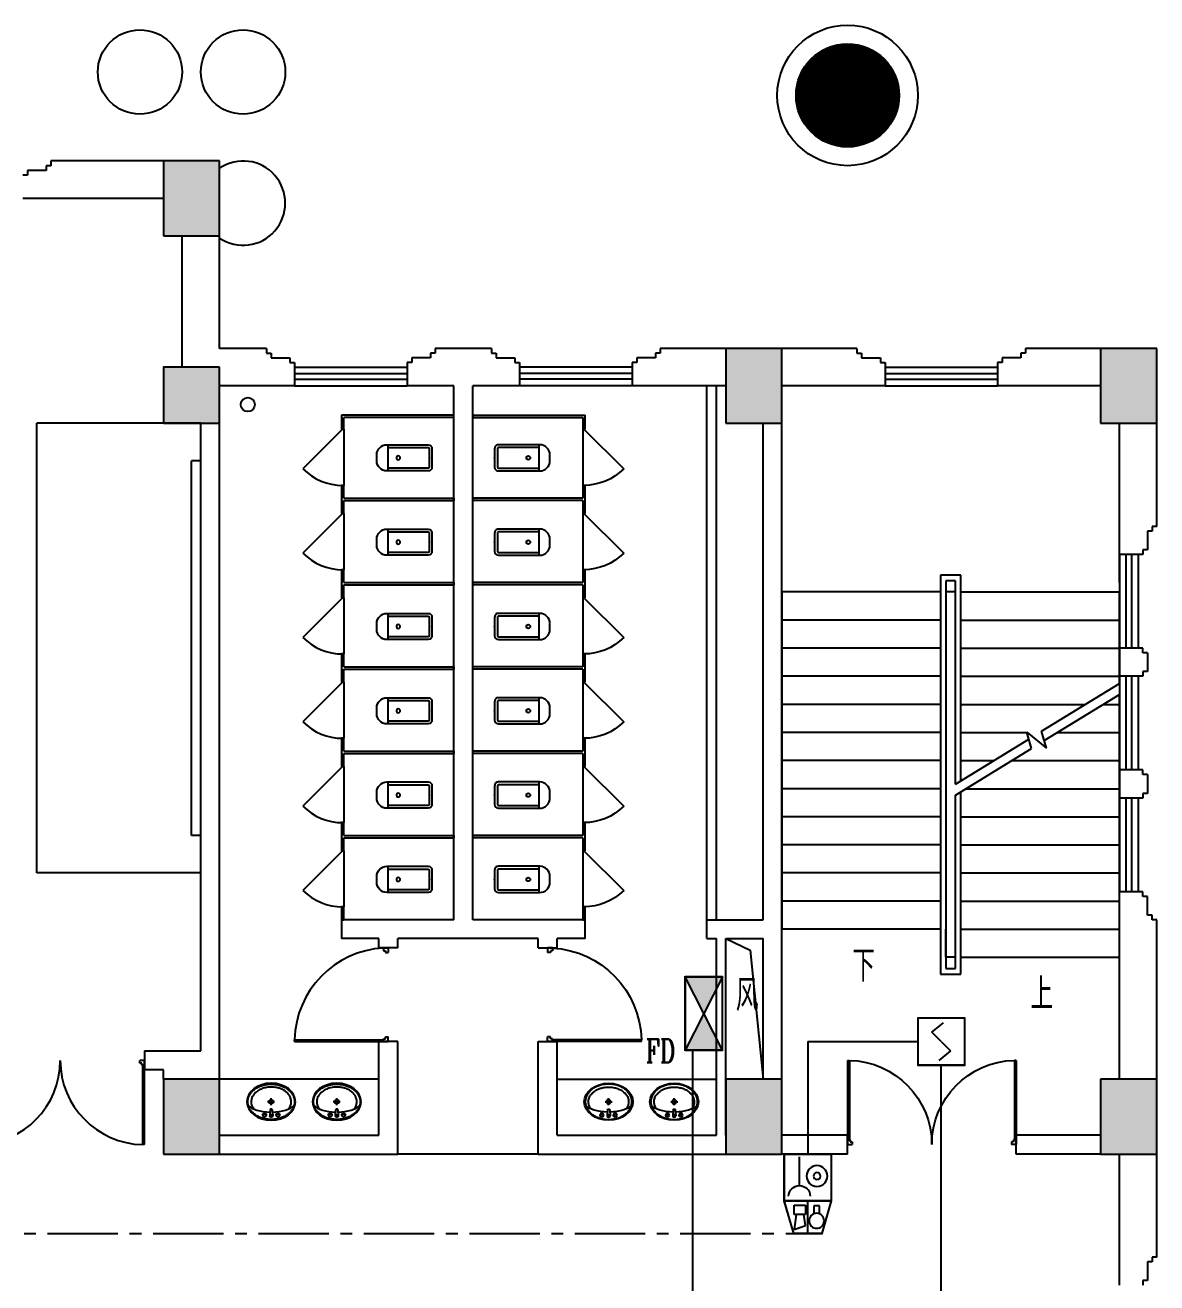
# Model space of a CAD drawing. Extents: x 190999 to 918899, y -200814 to 215286.
# Drawn here: x 507110 to 519185, y 11692 to 25117 of the extents above; entities that cross this region are included whole.
import ezdxf

# ---------------------------------------------------------------- set-up
doc = ezdxf.new("R2010")
doc.units = 0
doc.header["$LTSCALE"] = 1000
doc.header["$MEASUREMENT"] = 0
doc.linetypes.add('CENTER2', pattern=[1.125, 0.75, -0.125, 0.125, -0.125])
for name, color, linetype in [('00-EQUIP', 3, 'Continuous'), ('00-WIRE-4', 6, 'Continuous'), ('A-卫生间', 250, 'Continuous'), ('A-墙线', 2, 'Continuous'), ('A-外包装修', 250, 'Continuous'), ('A-外窗', 145, 'Continuous'), ('A-家具', 250, 'Continuous'), ('A-门', 167, 'Continuous'), ('COLUMN', 2, 'Continuous'), ('DIM_SYMB', 3, 'Continuous'), ('PUB_HATCH', 250, 'Continuous'), ('PUB_TEXT', 7, 'Continuous'), ('STAIR', 5, 'Continuous'), ('房间名称', 7, 'Continuous'), ('暖通-风-说明', 3, 'Continuous'), ('洞口线', 165, 'Continuous'), ('雨水管', 151, 'Continuous')]:
    doc.layers.add(name, color=color, linetype=linetype)
doc.styles.add('_TCH_DIM', font='SIMPLEX', dxfattribs={"bigfont": 'GBCBIG'})
doc.styles.add('HZ-ZGBZ', font='romanc.shx', dxfattribs={"width": 0.65})
doc.styles.get("Standard").update_dxf_attribs({"font": 'simhei.ttf'})

# ---------------------------------------------------------------- blocks, each defined once
blk = doc.blocks.new('m1800')
at = {"layer": 'A-墙线'}
for p, q in [((-900, -100), (-900, 100)), ((900, -100), (900, 100))]:
    blk.add_line(p, q, dxfattribs=at)
at = {"layer": 'A-门'}
for p, q in [((-900, 900), (-900, 0)), ((-900, 900), (-880, 900)), ((-880, 900), (-880, 50)), ((880, 900), (880, 50)), ((900, 900), (880, 900)), ((900, 900), (900, 0)), ((-900, 50), (-870, 50)), ((-900, 0), (-850, 0)), ((-870, 50), (-870, 30)), ((-870, 30), (-850, 30)), ((-850, 30), (-850, 0)), ((850, 30), (850, 0)), ((870, 30), (850, 30)), ((900, 0), (850, 0)), ((870, 50), (870, 30)), ((900, 50), (870, 50))]:
    blk.add_line(p, q, dxfattribs=at)
for centre, start, end in [((-900, 0), 0, 88.7267), ((900, 0), 91.2733, 180)]:
    blk.add_arc(centre, 900, start, end, dxfattribs=at)
blk = doc.blocks.new('手盆')
at = {"layer": 'A-卫生间'}
for p, q in [((113, 12), (46, 16)), ((160, 0), (235, 0)), ((198, -37), (198, 38)), ((113, -11), (46, -16))]:
    blk.add_line(p, q, dxfattribs=at)
for centre, major_axis, ratio, start_param, end_param in [((198, 0), (0, 259), 0.763797, 3.141593, 9.424778), ((194, 0), (0, 259), 0.413212, 0.351725, 1.519021), ((106, 0), (0, 13.9), 0.9, 3.760941, 5.663837), ((194, 0), (0, 259), 0.413212, 1.620217, 2.789865)]:
    blk.add_ellipse(centre, major_axis=major_axis, ratio=ratio, start_param=start_param, end_param=end_param, dxfattribs=at)
for centre, major_axis in [((46, 0), (0, 15.8)), ((56, 71), (0, 20.6)), ((56, 71), (0, 15.6)), ((198, 0), (0, 23.4)), ((56, -71), (0, 20.6)), ((56, -71), (0, 15.6))]:
    blk.add_ellipse(centre, major_axis=major_axis, ratio=0.9, dxfattribs=at)
for points, knots in [([(198, -249), (204, -249), (211, -249), (228, -246), (239, -243), (260, -236), (270, -231), (290, -218), (299, -211), (317, -194), (325, -185), (340, -164), (347, -153), (360, -129), (365, -116), (374, -90), (378, -76), (383, -48), (385, -34), (387, -5), (387, 9), (385, 38), (383, 52), (377, 80), (373, 94), (364, 120), (358, 133), (345, 156), (338, 167), (323, 187), (314, 197), (296, 213), (287, 220), (267, 232), (257, 237), (236, 244), (225, 247), (204, 249), (193, 249), (171, 247), (161, 245), (140, 237), (129, 232), (110, 221), (100, 213), (82, 197), (74, 188), (58, 168), (51, 157), (38, 133), (32, 121), (23, 95), (19, 81), (13, 53), (11, 39), (9, 10), (9, -4), (10, -33), (12, -47), (18, -75), (21, -89), (30, -115), (36, -128), (48, -152), (55, -163), (70, -184), (78, -193), (96, -210), (105, -218), (125, -230), (135, -235), (156, -243), (167, -246), (184, -249), (191, -249), (198, -249)], [0, 0, 0, 0, 0.105369, 0.105369, 0.278747, 0.278747, 0.452125, 0.452125, 0.625504, 0.625504, 0.798882, 0.798882, 0.97226, 0.97226, 1.145639, 1.145639, 1.319017, 1.319017, 1.492395, 1.492395, 1.665774, 1.665774, 1.839152, 1.839152, 2.01253, 2.01253, 2.185909, 2.185909, 2.359287, 2.359287, 2.532665, 2.532665, 2.706044, 2.706044, 2.879422, 2.879422, 3.0528, 3.0528, 3.226179, 3.226179, 3.399557, 3.399557, 3.572935, 3.572935, 3.746313, 3.746313, 3.919692, 3.919692, 4.09307, 4.09307, 4.266448, 4.266448, 4.439827, 4.439827, 4.613205, 4.613205, 4.786583, 4.786583, 4.959962, 4.959962, 5.13334, 5.13334, 5.306718, 5.306718, 5.480097, 5.480097, 5.653475, 5.653475, 5.826853, 5.826853, 6.000232, 6.000232, 6.17361, 6.17361, 6.283185, 6.283185, 6.283185, 6.283185]), ([(119, -185), (121, -187), (123, -188), (130, -193), (135, -196), (146, -202), (152, -205), (163, -209), (169, -210), (180, -213), (186, -214), (194, -214), (196, -214), (198, -214), (204, -214), (209, -214), (222, -212), (229, -210), (241, -206), (245, -204), (254, -200), (259, -197), (269, -191), (275, -187), (286, -178), (291, -173), (300, -162), (304, -158), (314, -145), (319, -137), (327, -123), (329, -118), (334, -107), (336, -101), (341, -89), (343, -83), (346, -71), (348, -64), (351, -49), (352, -40), (354, -22), (355, -13), (355, 5), (355, 14), (354, 32), (352, 41), (349, 58), (348, 66), (343, 81), (341, 89), (335, 104), (332, 111), (326, 125), (322, 132), (314, 144), (310, 150), (301, 162), (296, 167), (287, 177), (281, 181), (272, 189), (267, 192), (256, 199), (250, 202), (238, 207), (233, 209), (223, 211), (217, 212), (205, 214), (198, 214), (186, 213), (181, 213), (171, 211), (166, 210), (151, 205), (141, 200), (128, 191), (123, 188), (119, 185)], [5.740897, 5.740897, 5.740897, 5.740897, 5.780874, 5.780874, 5.896829, 5.896829, 6.012784, 6.012784, 6.128739, 6.128739, 6.240697, 6.240697, 6.283185, 6.283185, 6.283185, 6.399826, 6.399826, 6.5409, 6.5409, 6.634, 6.634, 6.7271, 6.7271, 6.852188, 6.852188, 6.977276, 6.977276, 7.077377, 7.077377, 7.229977, 7.229977, 7.317389, 7.317389, 7.404801, 7.404801, 7.497094, 7.497094, 7.589386, 7.589386, 7.712334, 7.712334, 7.835281, 7.835281, 7.958228, 7.958228, 8.081175, 8.081175, 8.194983, 8.194983, 8.30879, 8.30879, 8.422598, 8.422598, 8.537599, 8.537599, 8.6526, 8.6526, 8.767602, 8.767602, 8.884432, 8.884432, 8.982435, 8.982435, 9.119467, 9.119467, 9.224191, 9.224191, 9.328914, 9.328914, 9.470087, 9.470087, 9.571187, 9.571187, 9.672288, 9.672288, 9.874489, 9.874489, 9.967059, 9.967059, 9.967059, 9.967059])]:
    blk.add_open_spline(points, degree=3, knots=knots, dxfattribs=at)
blk.add_point((46, 0), dxfattribs=at)
blk = doc.blocks.new('m1000')
at = {"layer": 'A-墙线'}
for p, q in [((0, 0), (0, 200)), ((1000, 0), (1000, 200))]:
    blk.add_line(p, q, dxfattribs=at)
at = {"layer": 'A-门'}
for p, q in [((0, 1100), (0, 100)), ((0, 1100), (20, 1100)), ((20, 1100), (20, 150)), ((0, 150), (30, 150)), ((30, 150), (30, 130)), ((970, 150), (970, 130)), ((1000, 150), (970, 150)), ((1000, 150), (1000, 100)), ((0, 100), (50, 100)), ((30, 130), (50, 130)), ((50, 130), (50, 100)), ((950, 130), (950, 100)), ((970, 130), (950, 130)), ((1000, 100), (950, 100))]:
    blk.add_line(p, q, dxfattribs=at)
blk.add_arc((0, 100), 1000, 2.866, 88.854, dxfattribs=at)
blk = doc.blocks.new('_YZH')
blk.add_circle((0, 0), 0.5)
at = {"layer": 'PUB_HATCH', "const_width": 0.5}
blk.add_lwpolyline([(-0.25, 0, 1), (0.25, 0, 1)], format="xyb", close=True, dxfattribs=at)
blk = doc.blocks.new('_FZH')
blk.add_lwpolyline([(-0.5, -0.5), (0.5, -0.5), (0.5, 0.5), (-0.5, 0.5)], close=True)
at = {"layer": 'PUB_HATCH'}
blk.add_solid([(-0.5, -0.5), (0.5, -0.5), (-0.5, 0.5), (0.5, 0.5)], dxfattribs=at)
blk = doc.blocks.new('$lvtry$00000200')
for p, q in [((-140, -40, 0), (-140, -480, 0)), ((-110, -40, 0), (-110, -470, 0)), ((100, 0, 0), (-100, 0, 0)), ((100, -30, 0), (-100, -30, 0)), ((110, -470, 0), (110, -40, 0)), ((140, -480, 0), (140, -40, 0)), ((140, -470, 0), (-140, -470, 0)), ((-30, -590, 0), (30, -590, 0))]:
    blk.add_line(p, q)
blk.add_circle((0, -359, 0), 20)
for centre, radius, start, end in [((-100, -40, 0), 40, 90, 180), ((-100, -40, 0), 10, 90, 180), ((100, -40, 0), 40, 0, 90), ((100, -40, 0), 10, 0, 90), ((-30, -480, 0), 110, 180, 270), ((30, -480, 0), 110, 270, 0)]:
    blk.add_arc(centre, radius, start, end)
blk.add_point((0, 0))
blk = doc.blocks.new('$DorLib2D$00000114')
at = {"color": 0}
blk.add_line((0.5, 0), (-0.207, 0.707), dxfattribs=at)
blk.add_arc((0.5, 0), 1, 135, 180, dxfattribs=at)
blk = doc.blocks.new('_LINKPT1')
at = {"color": 0}
blk.add_line((0, 0), (0, 0), dxfattribs=at)
blk = doc.blocks.new('3S1KCGW2')
for p, q in [((0.5, 0.5), (-0.5, 0.5)), ((-0.5, 0.5), (-0.5, -0.5)), ((-0.2, 0.2), (0.05, 0.4)), ((0.5, -0.5), (0.5, 0.5)), ((0, 0), (-0.2, 0.2)), ((0, 0), (0.2, -0.2)), ((0.2, -0.2), (-0.05, -0.4)), ((-0.5, -0.5), (0.5, -0.5))]:
    blk.add_line(p, q)
at = {"const_width": 0.04, "flags": 128}
blk.add_lwpolyline([(-0.5, -0.5), (-0.5, 0.5), (0.5, 0.5), (0.5, -0.5)], close=True, dxfattribs=at)
at = {"xscale": 0.002, "yscale": 0.002, "zscale": 0.002}
for p in [(0, 0.5), (-0.5, 0), (0.5, 0), (0, -0.5)]:
    blk.add_blockref('_LINKPT1', p, dxfattribs=at)
at = {"flags": 9}
blk.add_attdef('A', (0, 0), '', height=0.00002, dxfattribs=at)
blk = doc.blocks.new('3T1W6ZCM')
for p, q in [((0.5, 0.5), (-0.5, 0.5)), ((-0.5, 0.5), (-0.5, -0.5)), ((0.5, -0.5), (0.5, 0.5)), ((-0.178, 0.172), (-0.178, -0.443)), ((-0.5, -0.5), (0.5, -0.5))]:
    blk.add_line(p, q)
at = {"const_width": 0.04}
blk.add_lwpolyline([(-0.5, 0.5), (-0.5, -0.5), (0.5, -0.5), (0.5, 0.5)], close=True, dxfattribs=at)
for radius in [0.222, 0.074]:
    blk.add_circle((0.197, -0.03), radius)
blk.add_arc((-0.178, 0.403), 0.231, 180, 0)
at = {"xscale": 0.002, "yscale": 0.002, "zscale": 0.002}
for p in [(0, 0.5), (-0.5, 0), (0.5, 0), (0, -0.5)]:
    blk.add_blockref('_LINKPT1', p, dxfattribs=at)
at = {"flags": 9}
blk.add_attdef('A', (0, 0), '', height=0.00002, dxfattribs=at)
blk = doc.blocks.new('6A2OE7N0')
for p, q in [((-0.3, 0.35), (-0.5, -0.35)), ((0.3, 0.35), (-0.3, 0.35)), ((0, 0.35), (0, -0.35)), ((0.5, -0.35), (0.3, 0.35)), ((-0.246, -0.061), (-0.286, 0.259)), ((-0.286, 0.259), (-0.046, 0.179)), ((-0.046, 0.179), (-0.086, -0.061)), ((-0.286, -0.061), (-0.286, -0.261)), ((-0.046, -0.061), (-0.286, -0.061)), ((-0.286, -0.261), (-0.046, -0.261)), ((-0.046, -0.261), (-0.046, -0.061)), ((0.13, -0.244), (0.13, -0.072)), ((0.25, -0.244), (0.13, -0.244)), ((0.25, -0.072), (0.25, -0.244)), ((-0.5, -0.35), (0.5, -0.35))]:
    blk.add_line(p, q)
at = {"const_width": 0.04, "flags": 128}
blk.add_lwpolyline([(-0.5, -0.35), (-0.3, 0.35), (0.3, 0.35), (0.5, -0.35)], close=True, dxfattribs=at)
blk.add_circle((0.19, 0.076), 0.16)
at = {"xscale": 0.002, "yscale": 0.002, "zscale": 0.002}
for p in [(0, 0.35), (-0.4, 0), (0.4, 0), (0, -0.35)]:
    blk.add_blockref('_LINKPT1', p, dxfattribs=at)
at = {"flags": 9}
blk.add_attdef('A', (0, 0), '', height=0.00002, dxfattribs=at)
blk = doc.blocks.new('6H2KALM6')
for p, q in [((-0.78, 0.4), (0.78, -0.4)), ((0.78, 0.4), (-0.78, -0.4)), ((0.78, 0.4), (-0.78, 0.4)), ((-0.78, 0.4), (-0.78, -0.4)), ((0.78, -0.4), (0.78, 0.4)), ((-0.78, -0.4), (0.78, -0.4))]:
    blk.add_line(p, q)
at = {"const_width": 0.04}
blk.add_lwpolyline([(-0.78, 0.4), (-0.78, -0.4), (0.78, -0.4), (0.78, 0.4)], close=True, dxfattribs=at)
for points in [[(-0.78, 0.4), (0, 0), (-0.78, -0.4)], [(0.78, 0.4), (0, 0), (0.78, -0.4)]]:
    blk.add_solid(points)
at = {"xscale": 0.002, "yscale": 0.002, "zscale": 0.002}
for p in [(0, 0.4), (-0.78, 0), (0.78, 0), (0, -0.4)]:
    blk.add_blockref('_LINKPT1', p, dxfattribs=at)
at = {"flags": 9}
blk.add_attdef('A', (0, 0), '', height=0.00002, dxfattribs=at)

msp = doc.modelspace()

# ---------------------------------------------------------------- hatches: boundary and pattern name
at = {"layer": 'PUB_HATCH'}
for points in [[(508584.6, 23667.4), (508584.6, 22867.4), (509184.6, 22867.4), (509184.6, 23667.4)], [(514584.6, 21667.4), (514584.6, 20867.4), (515184.6, 20867.4), (515184.6, 21667.4)], [(518584.6, 21667.4), (518584.6, 20867.4), (519184.6, 20867.4), (519184.6, 21667.4)], [(508584.6, 13867.4), (508584.6, 13067.4), (509184.6, 13067.4), (509184.6, 13867.4)], [(514584.6, 13867.4), (514584.6, 13067.4), (515184.6, 13067.4), (515184.6, 13867.4)], [(518584.6, 13867.4), (518584.6, 13067.4), (519184.6, 13067.4), (519184.6, 13867.4)]]:
    msp.add_hatch(color=256, dxfattribs=at).paths.add_polyline_path(points)

# ---------------------------------------------------------------- linework, layer by layer
at = {"layer": '00-WIRE-4'}
for p, q in [((515459.6, 14267.4), (516634.6, 14267.4)), ((515459.6, 14267.4), (515459.6, 13067.4)), ((514234.6, 10117.4), (514234.6, 14172.4)), ((516884.6, 9867.4), (516884.6, 14017.4))]:
    msp.add_line(p, q, dxfattribs=at)
at = {"layer": '00-WIRE-4', "linetype": 'CENTER2'}
msp.add_line((491599.6, 12217.4), (515304, 12217.4), dxfattribs=at)
at = {"layer": 'A-卫生间'}
for p, q in [((514384.6, 15567.4), (514384.6, 21267.4)), ((514484.6, 15567.4), (514484.6, 21267.4)), ((511684.6, 20954.9), (510484.6, 20954.9)), ((510484.6, 20954.9), (510484.6, 20804.9)), ((511684.6, 20929.9), (511684.6, 20954.9)), ((511884.6, 20954.9), (513084.6, 20954.9)), ((511884.6, 20954.9), (511884.6, 20929.9)), ((513084.6, 20804.9), (513084.6, 20954.9)), ((511684.6, 20929.9), (510509.6, 20929.9)), ((510509.6, 20804.9), (510509.6, 20929.9)), ((511884.6, 20929.9), (513059.6, 20929.9)), ((513059.6, 20929.9), (513059.6, 20804.9)), ((510484.6, 20804.9), (510509.6, 20804.9)), ((513059.6, 20804.9), (513084.6, 20804.9)), ((510509.6, 20204.9), (510484.6, 20204.9)), ((510484.6, 20204.9), (510484.6, 20067.4)), ((510509.6, 20067.4), (510509.6, 20204.9)), ((513084.6, 20204.9), (513059.6, 20204.9)), ((513059.6, 20204.9), (513059.6, 20067.4)), ((513084.6, 20067.4), (513084.6, 20204.9)), ((510484.6, 20067.4), (510484.6, 19904.9)), ((510509.6, 20067.4), (511684.6, 20067.4)), ((510509.6, 20042.4), (511684.6, 20042.4)), ((510509.6, 19904.9), (510509.6, 20042.4)), ((511684.6, 20067.4), (511684.6, 20042.4)), ((513059.6, 20067.4), (511884.6, 20067.4)), ((511884.6, 20042.4), (511884.6, 20067.4)), ((513059.6, 20042.4), (511884.6, 20042.4)), ((513059.6, 20042.4), (513059.6, 19904.9)), ((513084.6, 19904.9), (513084.6, 20067.4)), ((510484.6, 19904.9), (510509.6, 19904.9)), ((513059.6, 19904.9), (513084.6, 19904.9)), ((510509.6, 19304.9), (510484.6, 19304.9)), ((510484.6, 19304.9), (510484.6, 19167.4)), ((510509.6, 19167.4), (510509.6, 19304.9)), ((513084.6, 19304.9), (513059.6, 19304.9)), ((513059.6, 19304.9), (513059.6, 19167.4)), ((513084.6, 19167.4), (513084.6, 19304.9)), ((510484.6, 19167.4), (510484.6, 19004.9)), ((510509.6, 19167.4), (511684.6, 19167.4)), ((510509.6, 19142.4), (511684.6, 19142.4)), ((510509.6, 19004.9), (510509.6, 19142.4)), ((511684.6, 19167.4), (511684.6, 19142.4)), ((513059.6, 19167.4), (511884.6, 19167.4)), ((511884.6, 19142.4), (511884.6, 19167.4)), ((513059.6, 19142.4), (511884.6, 19142.4)), ((513059.6, 19142.4), (513059.6, 19004.9)), ((513084.6, 19004.9), (513084.6, 19167.4)), ((510484.6, 19004.9), (510509.6, 19004.9)), ((513059.6, 19004.9), (513084.6, 19004.9)), ((510509.6, 18404.9), (510484.6, 18404.9)), ((510484.6, 18404.9), (510484.6, 18267.4)), ((510509.6, 18267.4), (510509.6, 18404.9)), ((513084.6, 18404.9), (513059.6, 18404.9)), ((513059.6, 18404.9), (513059.6, 18267.4)), ((513084.6, 18267.4), (513084.6, 18404.9)), ((510484.6, 18267.4), (510484.6, 18104.9)), ((510509.6, 18267.4), (511684.6, 18267.4)), ((511684.6, 18267.4), (511684.6, 18242.4)), ((513059.6, 18267.4), (511884.6, 18267.4)), ((511884.6, 18242.4), (511884.6, 18267.4)), ((513084.6, 18104.9), (513084.6, 18267.4)), ((510509.6, 18242.4), (511684.6, 18242.4)), ((510509.6, 18104.9), (510509.6, 18242.4)), ((513059.6, 18242.4), (511884.6, 18242.4)), ((513059.6, 18242.4), (513059.6, 18104.9)), ((510484.6, 18104.9), (510509.6, 18104.9)), ((513059.6, 18104.9), (513084.6, 18104.9)), ((510509.6, 17504.9), (510484.6, 17504.9)), ((510484.6, 17504.9), (510484.6, 17367.4)), ((510509.6, 17367.4), (510509.6, 17504.9)), ((513084.6, 17504.9), (513059.6, 17504.9)), ((513059.6, 17504.9), (513059.6, 17367.4)), ((513084.6, 17367.4), (513084.6, 17504.9)), ((510484.6, 17367.4), (510484.6, 17204.9)), ((510509.6, 17367.4), (511684.6, 17367.4)), ((510509.6, 17342.4), (511684.6, 17342.4)), ((510509.6, 17204.9), (510509.6, 17342.4)), ((511684.6, 17367.4), (511684.6, 17342.4)), ((513059.6, 17367.4), (511884.6, 17367.4)), ((511884.6, 17342.4), (511884.6, 17367.4)), ((513059.6, 17342.4), (511884.6, 17342.4)), ((513059.6, 17342.4), (513059.6, 17204.9)), ((513084.6, 17204.9), (513084.6, 17367.4)), ((510484.6, 17204.9), (510509.6, 17204.9)), ((513059.6, 17204.9), (513084.6, 17204.9)), ((510509.6, 16604.9), (510484.6, 16604.9)), ((510484.6, 16604.9), (510484.6, 16467.4)), ((510509.6, 16467.4), (510509.6, 16604.9)), ((513084.6, 16604.9), (513059.6, 16604.9)), ((513059.6, 16604.9), (513059.6, 16467.4)), ((513084.6, 16467.4), (513084.6, 16604.9)), ((510484.6, 16467.4), (510484.6, 16304.9)), ((510509.6, 16467.4), (511684.6, 16467.4)), ((510509.6, 16442.4), (511684.6, 16442.4)), ((510509.6, 16304.9), (510509.6, 16442.4)), ((511684.6, 16467.4), (511684.6, 16442.4)), ((513059.6, 16467.4), (511884.6, 16467.4)), ((511884.6, 16442.4), (511884.6, 16467.4)), ((513059.6, 16442.4), (511884.6, 16442.4)), ((513059.6, 16442.4), (513059.6, 16304.9)), ((513084.6, 16304.9), (513084.6, 16467.4)), ((510484.6, 16304.9), (510509.6, 16304.9)), ((513059.6, 16304.9), (513084.6, 16304.9)), ((510509.6, 15704.9), (510484.6, 15704.9)), ((510484.6, 15704.9), (510484.6, 15567.4)), ((510509.6, 15567.4), (510509.6, 15704.9)), ((513084.6, 15704.9), (513059.6, 15704.9)), ((513059.6, 15704.9), (513059.6, 15567.4)), ((513084.6, 15567.4), (513084.6, 15704.9)), ((510484.6, 15567.4), (510509.6, 15567.4)), ((513059.6, 15567.4), (513084.6, 15567.4)), ((510884.6, 13867.4), (509184.6, 13867.4)), ((512784.6, 13867.4), (514484.6, 13867.4)), ((512584.6, 13067.4), (511084.6, 13067.4))]:
    msp.add_line(p, q, dxfattribs=at)
at = {"layer": 'A-墙线'}
for p, q in [((508584.6, 23667.4), (507384.6, 23667.4)), ((507384.6, 23667.4), (507384.6, 23617.4)), ((507134.6, 23517.4), (507084.6, 23517.4)), ((507134.6, 23567.4), (507134.6, 23517.4)), ((507334.6, 23567.4), (507134.6, 23567.4)), ((507334.6, 23617.4), (507334.6, 23567.4)), ((507384.6, 23617.4), (507334.6, 23617.4)), ((508584.6, 23267.4), (507084.6, 23267.4)), ((508784.6, 21467.4), (508784.6, 22867.4)), ((509184.6, 21667.4), (509184.6, 22867.4)), ((509684.6, 21667.4), (509184.6, 21667.4)), ((509684.6, 21667.4), (509684.6, 21617.4)), ((509684.6, 21617.4), (509734.6, 21617.4)), ((509734.6, 21617.4), (509734.6, 21567.4)), ((511434.6, 21617.4), (511434.6, 21567.4)), ((511484.6, 21617.4), (511434.6, 21617.4)), ((512084.6, 21667.4), (511484.6, 21667.4)), ((511484.6, 21667.4), (511484.6, 21617.4)), ((512084.6, 21667.4), (512084.6, 21617.4)), ((512084.6, 21617.4), (512134.6, 21617.4)), ((512134.6, 21617.4), (512134.6, 21567.4)), ((513834.6, 21617.4), (513834.6, 21567.4)), ((513884.6, 21617.4), (513834.6, 21617.4)), ((514584.6, 21667.4), (513884.6, 21667.4)), ((513884.6, 21667.4), (513884.6, 21617.4)), ((515984.6, 21667.4), (515184.6, 21667.4)), ((515984.6, 21667.4), (515984.6, 21617.4)), ((515984.6, 21617.4), (516034.6, 21617.4)), ((516034.6, 21617.4), (516034.6, 21567.4)), ((517734.6, 21617.4), (517734.6, 21567.4)), ((517784.6, 21617.4), (517734.6, 21617.4)), ((518584.6, 21667.4), (517784.6, 21667.4)), ((517784.6, 21667.4), (517784.6, 21617.4)), ((509734.6, 21567.4), (509934.6, 21567.4)), ((509934.6, 21567.4), (509934.6, 21517.4)), ((509934.6, 21517.4), (509984.6, 21517.4)), ((509984.6, 21517.4), (509984.6, 21267.4)), ((511234.6, 21517.4), (511184.6, 21517.4)), ((511184.6, 21517.4), (511184.6, 21267.4)), ((511234.6, 21567.4), (511234.6, 21517.4)), ((511434.6, 21567.4), (511234.6, 21567.4)), ((512134.6, 21567.4), (512334.6, 21567.4)), ((512334.6, 21567.4), (512334.6, 21517.4)), ((512334.6, 21517.4), (512384.6, 21517.4)), ((512384.6, 21517.4), (512384.6, 21267.4)), ((513634.6, 21517.4), (513584.6, 21517.4)), ((513584.6, 21517.4), (513584.6, 21267.4)), ((513634.6, 21567.4), (513634.6, 21517.4)), ((513834.6, 21567.4), (513634.6, 21567.4)), ((516034.6, 21567.4), (516234.6, 21567.4)), ((516234.6, 21567.4), (516234.6, 21517.4)), ((516234.6, 21517.4), (516284.6, 21517.4)), ((516284.6, 21517.4), (516284.6, 21267.4)), ((517534.6, 21517.4), (517484.6, 21517.4)), ((517484.6, 21517.4), (517484.6, 21267.4)), ((517534.6, 21567.4), (517534.6, 21517.4)), ((517734.6, 21567.4), (517534.6, 21567.4)), ((509984.6, 21267.4), (509184.6, 21267.4)), ((511684.6, 21267.4), (511184.6, 21267.4)), ((511684.6, 15567.4), (511684.6, 21267.4)), ((511884.6, 15567.4), (511884.6, 21267.4)), ((512384.6, 21267.4), (511884.6, 21267.4)), ((514584.6, 21267.4), (513584.6, 21267.4)), ((516284.6, 21267.4), (515184.6, 21267.4)), ((518584.6, 21267.4), (517484.6, 21267.4)), ((509184.6, 13867.4), (509184.6, 21167.4)), ((508984.6, 14167.4), (508984.6, 20867.4)), ((514984.6, 15567.4), (514984.6, 20867.4)), ((515184.6, 13867.4), (515184.6, 20867.4)), ((518784.6, 19167.4), (518784.6, 20867.4)), ((519184.6, 19767.4), (519184.6, 20867.4)), ((519184.6, 19767.4), (519134.6, 19767.4)), ((519134.6, 19767.4), (519134.6, 19717.4)), ((519134.6, 19717.4), (519084.6, 19717.4)), ((519084.6, 19717.4), (519084.6, 19517.4)), ((519034.6, 19467.4), (518784.6, 19467.4)), ((519034.6, 19517.4), (519034.6, 19467.4)), ((519084.6, 19517.4), (519034.6, 19517.4)), ((518784.6, 18467.4), (518784.6, 18167.4)), ((519034.6, 18467.4), (518784.6, 18467.4)), ((519034.6, 18417.4), (519034.6, 18467.4)), ((519084.6, 18417.4), (519034.6, 18417.4)), ((519084.6, 18417.4), (519084.6, 18217.4)), ((519034.6, 18167.4), (518784.6, 18167.4)), ((519034.6, 18217.4), (519034.6, 18167.4)), ((519084.6, 18217.4), (519034.6, 18217.4)), ((518784.6, 17167.4), (518784.6, 16867.4)), ((519034.6, 17167.4), (518784.6, 17167.4)), ((519034.6, 17117.4), (519034.6, 17167.4)), ((519084.6, 17117.4), (519034.6, 17117.4)), ((519084.6, 17117.4), (519084.6, 16917.4)), ((519034.6, 16917.4), (519034.6, 16867.4)), ((519084.6, 16917.4), (519034.6, 16917.4)), ((519034.6, 16867.4), (518784.6, 16867.4)), ((518784.6, 13867.4), (518784.6, 15867.4)), ((519034.6, 15867.4), (518784.6, 15867.4)), ((519034.6, 15817.4), (519034.6, 15867.4)), ((519084.6, 15817.4), (519034.6, 15817.4)), ((519084.6, 15617.4), (519084.6, 15817.4)), ((519134.6, 15617.4), (519084.6, 15617.4)), ((519134.6, 15567.4), (519134.6, 15617.4)), ((511684.6, 15567.4), (510484.6, 15567.4)), ((510484.6, 15567.4), (510484.6, 15367.4)), ((513084.6, 15567.4), (511884.6, 15567.4)), ((513084.6, 15367.4), (513084.6, 15567.4)), ((514384.6, 15367.4), (514384.6, 15567.4)), ((514384.6, 15567.4), (514984.6, 15567.4)), ((519184.6, 15567.4), (519134.6, 15567.4)), ((519184.6, 13867.4), (519184.6, 15567.4)), ((510884.6, 15367.4), (510484.6, 15367.4)), ((510884.6, 15267.4), (510884.6, 15367.4)), ((511084.6, 15267.4), (511084.6, 15367.4)), ((512584.6, 15367.4), (511084.6, 15367.4)), ((512584.6, 15267.4), (512584.6, 15367.4)), ((512784.6, 15267.4), (512784.6, 15367.4)), ((513084.6, 15367.4), (512784.6, 15367.4)), ((514384.6, 15367.4), (514484.6, 15367.4)), ((514484.6, 13267.4), (514484.6, 15367.4)), ((514584.6, 15367.4), (514984.6, 15367.4)), ((514584.6, 13267.4), (514584.6, 15367.4)), ((514984.6, 13867.4), (514984.6, 15367.4)), ((510884.6, 13267.4), (510884.6, 14267.4)), ((511084.6, 13067.4), (511084.6, 14267.4)), ((512584.6, 13067.4), (512584.6, 14267.4)), ((512784.6, 13267.4), (512784.6, 14267.4)), ((508384.6, 14167.4), (508984.6, 14167.4)), ((508584.6, 13967.4), (508384.6, 13967.4)), ((508584.6, 13867.4), (508584.6, 13967.4)), ((509184.6, 13267.4), (510884.6, 13267.4)), ((512784.6, 13267.4), (514484.6, 13267.4)), ((515884.1, 13267.4), (515184.6, 13267.4)), ((518584.6, 13267.4), (517684.1, 13267.4)), ((509184.6, 13067.4), (511084.6, 13067.4)), ((512584.6, 13067.4), (514584.6, 13067.4)), ((515884.1, 13067.4), (515184.6, 13067.4)), ((518584.6, 13067.4), (517684.1, 13067.4)), ((518784.6, 11667.4), (518784.6, 13067.4)), ((519184.6, 11967.4), (519184.6, 13067.4)), ((519184.6, 11967.4), (519134.6, 11967.4)), ((519134.6, 11967.4), (519134.6, 11917.4)), ((519134.6, 11917.4), (519084.6, 11917.4)), ((519084.6, 11917.4), (519084.6, 11717.4)), ((519034.6, 11717.4), (519034.6, 11667.4)), ((519084.6, 11717.4), (519034.6, 11717.4))]:
    msp.add_line(p, q, dxfattribs=at)
at = {"layer": 'A-外包装修'}
for centre, radius in [((515884.6, 24367.4), 750), ((508334.6, 24617.4), 450), ((509434.6, 24617.4), 450)]:
    msp.add_circle(centre, radius, dxfattribs=at)
msp.add_arc((509434.6, 23217.4), 450, 236.25101, 123.74899, dxfattribs=at)
at = {"layer": 'A-外窗'}
for p, q in [((509984.6, 21467.4), (511184.6, 21467.4)), ((509984.6, 21397.4), (511184.6, 21397.4)), ((513584.6, 21467.4), (512384.6, 21467.4)), ((513584.6, 21397.4), (512384.6, 21397.4)), ((516284.6, 21467.4), (517484.6, 21467.4)), ((516284.6, 21397.4), (517484.6, 21397.4)), ((509984.6, 21337.4), (511184.6, 21337.4)), ((509984.6, 21267.4), (511184.6, 21267.4)), ((513584.6, 21337.4), (512384.6, 21337.4)), ((513584.6, 21267.4), (512384.6, 21267.4)), ((516284.6, 21337.4), (517484.6, 21337.4)), ((516284.6, 21267.4), (517484.6, 21267.4)), ((518784.6, 19467.4), (518784.6, 18467.4)), ((518854.6, 19467.4), (518854.6, 18467.4)), ((518914.6, 19467.4), (518914.6, 18467.4)), ((518984.6, 19467.4), (518984.6, 18467.4)), ((518784.6, 18167.4), (518784.6, 17167.4)), ((518854.6, 18167.4), (518854.6, 17167.4)), ((518914.6, 18167.4), (518914.6, 17167.4)), ((518984.6, 18167.4), (518984.6, 17167.4)), ((518784.6, 16867.4), (518784.6, 15867.4)), ((518854.6, 16867.4), (518854.6, 15867.4)), ((518914.6, 16867.4), (518914.6, 15867.4)), ((518984.6, 16867.4), (518984.6, 15867.4))]:
    msp.add_line(p, q, dxfattribs=at)
at = {"layer": 'A-家具'}
for p, q in [((507234.6, 16067.4), (507234.6, 20867.4)), ((508984.6, 20867.4), (507234.6, 20867.4)), ((508884.6, 16467.4), (508884.6, 20467.4)), ((508984.6, 20467.4), (508884.6, 20467.4)), ((508984.6, 16467.4), (508884.6, 16467.4)), ((508984.6, 16067.4), (507234.6, 16067.4))]:
    msp.add_line(p, q, dxfattribs=at)
at = {"layer": 'A-门'}
for p, q in [((510509.6, 20804.9), (510509.6, 20204.9)), ((513059.6, 20804.9), (513059.6, 20204.9)), ((510509.6, 19904.9), (510509.6, 19304.9)), ((513059.6, 19904.9), (513059.6, 19304.9)), ((510509.6, 19004.9), (510509.6, 18404.9)), ((513059.6, 19004.9), (513059.6, 18404.9)), ((510509.6, 18104.9), (510509.6, 17504.9)), ((513059.6, 18104.9), (513059.6, 17504.9)), ((510509.6, 17204.9), (510509.6, 16604.9)), ((513059.6, 17204.9), (513059.6, 16604.9)), ((510509.6, 16304.9), (510509.6, 15704.9)), ((513059.6, 16304.9), (513059.6, 15704.9))]:
    msp.add_line(p, q, dxfattribs=at)
at = {"layer": 'COLUMN'}
for p, q in [((508584.6, 23667.4), (508584.6, 22867.4)), ((509184.6, 23667.4), (508584.6, 23667.4)), ((509184.6, 22867.4), (509184.6, 23667.4)), ((508584.6, 22867.4), (509184.6, 22867.4)), ((514584.6, 21667.4), (514584.6, 20867.4)), ((515184.6, 21667.4), (514584.6, 21667.4)), ((515184.6, 20867.4), (515184.6, 21667.4)), ((518584.6, 21667.4), (518584.6, 20867.4)), ((519184.6, 21667.4), (518584.6, 21667.4)), ((519184.6, 20867.4), (519184.6, 21667.4)), ((514584.6, 20867.4), (515184.6, 20867.4)), ((518584.6, 20867.4), (519184.6, 20867.4)), ((508584.6, 13867.4), (508584.6, 13067.4)), ((509184.6, 13867.4), (508584.6, 13867.4)), ((509184.6, 13067.4), (509184.6, 13867.4)), ((514584.6, 13867.4), (514584.6, 13067.4)), ((515184.6, 13867.4), (514584.6, 13867.4)), ((515184.6, 13067.4), (515184.6, 13867.4)), ((518584.6, 13867.4), (518584.6, 13067.4)), ((519184.6, 13867.4), (518584.6, 13867.4)), ((519184.6, 13067.4), (519184.6, 13867.4)), ((508584.6, 13067.4), (509184.6, 13067.4)), ((514584.6, 13067.4), (515184.6, 13067.4)), ((518584.6, 13067.4), (519184.6, 13067.4))]:
    msp.add_line(p, q, dxfattribs=at)
at = {"layer": 'DIM_SYMB'}
for points in [[(516029.6, 15467.4, 0, 0, 0), (516029.6, 20272.3, 0, 0, 0), (517939.6, 20272.3, 0, 0, 0), (517939.6, 18042.2, 80, 0, 0), (517939.6, 17742.2, 0, 0, 0)], [(517939.6, 15167.4, 0, 0, 0), (517939.6, 16974.9, 80, 0, 0), (517939.6, 17274.9, 0, 0, 0)]]:
    msp.add_lwpolyline(points, format="xyseb", dxfattribs=at)
at = {"layer": 'STAIR'}
for p, q in [((516874.6, 19247.4), (516874.6, 14987.4)), ((517094.6, 19247.4), (516874.6, 19247.4)), ((517094.6, 17053.6), (517094.6, 19247.4)), ((515184.6, 19067.4), (515184.6, 15467.4)), ((516874.6, 19067.4), (515184.6, 19067.4)), ((516934.6, 19187.4), (516934.6, 15047.4)), ((517034.6, 19187.4), (516934.6, 19187.4)), ((516934.6, 19067.4), (516934.6, 15467.4)), ((517034.6, 19067.4), (516934.6, 19067.4)), ((517034.6, 17016.8), (517034.6, 19187.4)), ((517034.6, 17016.8), (517034.6, 19067.4)), ((517094.6, 19067.4), (518784.6, 19067.4)), ((518784.6, 18089.1), (518784.6, 19067.4)), ((516874.6, 18767.4), (515184.6, 18767.4)), ((517094.6, 18767.4), (518784.6, 18767.4)), ((516874.6, 18467.4), (515184.6, 18467.4)), ((517094.6, 18467.4), (518784.6, 18467.4)), ((516874.6, 18167.4), (515184.6, 18167.4)), ((517094.6, 18167.4), (518784.6, 18167.4)), ((517954.5, 17580.4), (518784.6, 18089.1)), ((516874.6, 17867.4), (515184.6, 17867.4)), ((517094.6, 17867.4), (518422.8, 17867.4)), ((517983.9, 17481.2), (518784.6, 17971.8)), ((518614.2, 17867.4), (518784.6, 17867.4)), ((518784.6, 15167.4), (518784.6, 17971.8)), ((516874.6, 17567.4), (515184.6, 17567.4)), ((517034.6, 17016.8), (517818.3, 17497)), ((517094.6, 17567.4), (517797.4, 17567.4)), ((517847.7, 17397.7), (517797, 17568.8)), ((517797, 17568.8), (518007.5, 17401.4)), ((518007.5, 17401.4), (517954.5, 17580.4)), ((518124.6, 17567.4), (518784.6, 17567.4)), ((517034.6, 16899.6), (517847.7, 17397.7)), ((516874.6, 17267.4), (515184.6, 17267.4)), ((517094.6, 17267.4), (517443.5, 17267.4)), ((517634.9, 17267.4), (518784.6, 17267.4)), ((516874.6, 16967.4), (515184.6, 16967.4)), ((517094.6, 14987.4), (517094.6, 16936.3)), ((517145.3, 16967.4), (518784.6, 16967.4)), ((517034.6, 15167.4), (517034.6, 16899.6)), ((517034.6, 15047.4), (517034.6, 16899.6)), ((516874.6, 16667.4), (515184.6, 16667.4)), ((517094.6, 16667.4), (518784.6, 16667.4)), ((516874.6, 16367.4), (515184.6, 16367.4)), ((517094.6, 16367.4), (518784.6, 16367.4)), ((516874.6, 16067.4), (515184.6, 16067.4)), ((517094.6, 16067.4), (518784.6, 16067.4)), ((516874.6, 15767.4), (515184.6, 15767.4)), ((517094.6, 15767.4), (518784.6, 15767.4)), ((516874.6, 15467.4), (515184.6, 15467.4)), ((516934.6, 15167.4), (516934.6, 15467.4)), ((517094.6, 15467.4), (518784.6, 15467.4)), ((517034.6, 15167.4), (516934.6, 15167.4)), ((516934.6, 15047.4), (517034.6, 15047.4)), ((517094.6, 15167.4), (518784.6, 15167.4)), ((516874.6, 14987.4), (517094.6, 14987.4))]:
    msp.add_line(p, q, dxfattribs=at)
at = {"layer": '洞口线', "ltscale": 2}
msp.add_lwpolyline([(514584.6, 15367.4), (514844, 15242.1), (514984.6, 13867.4)], dxfattribs=at)
at = {"layer": '雨水管'}
msp.add_circle((509484.6, 21067.4), 75, dxfattribs=at)

# ---------------------------------------------------------------- block references
at = {"rotation": 90}
for p in [(509734.6, 13427.4), (510434.6, 13427.4)]:
    msp.add_blockref('手盆', p, dxfattribs=at)
at = {"xscale": -1, "rotation": 270}
for p in [(513334.6, 13427.4), (514034.6, 13427.4)]:
    msp.add_blockref('手盆', p, dxfattribs=at)
at = {"layer": '00-EQUIP', "yscale": 500, "zscale": 500}
for name, p, xscale, rotation in [('6H2KALM6', (514350.3, 14567.4), 500, 270), ('3S1KCGW2', (516884.6, 14267.4), 500, 180), ('3T1W6ZCM', (515459.6, 12817.4), -500, 180), ('6A2OE7N0', (515459.6, 12392.4), -500, 180)]:
    msp.add_blockref(name, p, dxfattribs=dict(at, xscale=xscale, rotation=rotation))
at = {"layer": 'A-卫生间', "yscale": -0.9999999999999998, "rotation": 90.00000000106468}
for p in [(511450.2, 20498.6, 0), (511450.2, 19598.6, 0), (511450.2, 18698.6, 0), (511450.2, 17798.6, 0), (511450.2, 16898.6, 0), (511450.2, 15998.6, 0)]:
    msp.add_blockref('$lvtry$00000200', p, dxfattribs=at)
at = {"layer": 'A-卫生间', "rotation": 89.99999999893537}
for p in [(512118.9, 20498.6, 0), (512118.9, 19598.6, 0), (512118.9, 18698.6, 0), (512118.9, 17798.6, 0), (512118.9, 16898.6, 0), (512118.9, 15998.6, 0)]:
    msp.add_blockref('$lvtry$00000200', p, dxfattribs=at)
at = {"layer": 'A-门', "xscale": -600, "zscale": 25, "rotation": 270}
for p, yscale in [((510497.1, 20504.9), -600), ((513072.1, 20504.9), 600), ((510497.1, 19604.9), -600), ((513072.1, 19604.9), 600), ((510497.1, 18704.9), -600), ((513072.1, 18704.9), 600), ((510497.1, 17804.9), -600), ((513072.1, 17804.9), 600), ((510497.1, 16904.9), -600), ((513072.1, 16904.9), 600), ((510497.1, 16004.9), -600), ((513072.1, 16004.9), 600)]:
    msp.add_blockref('$DorLib2D$00000114', p, dxfattribs=dict(at, yscale=yscale))
at = {"layer": 'A-门'}
for name, p, rotation in [('m1000', (511084.6, 14267.4), 90), ('m1800', (507484.6, 14067.4), 180)]:
    msp.add_blockref(name, p, dxfattribs=dict(at, rotation=rotation))
at = {"layer": 'A-门', "xscale": -1, "rotation": 270}
msp.add_blockref('m1000', (512584.6, 14267.4), dxfattribs=at)
at = {"layer": 'A-门', "xscale": -1}
msp.add_blockref('m1800', (516784.1, 13167.4), dxfattribs=at)
at = {"layer": 'COLUMN', "xscale": 1099.999999996329, "yscale": 1099.999999996329, "zscale": 1099.999999996329}
msp.add_blockref('_YZH', (515884.6, 24367.4), dxfattribs=at)
at = {"layer": 'COLUMN', "xscale": 600, "yscale": 600, "zscale": 600, "rotation": 180}
msp.add_blockref('_FZH', (508884.6, 21167.4), dxfattribs=at)

# ---------------------------------------------------------------- texts
at = {"layer": 'PUB_TEXT', "style": '_TCH_DIM'}
for s, p in [('下', (515934.6, 14907.4)), ('上', (517835.3, 14607.4))]:
    msp.add_text(s, height=337.6, dxfattribs=at).set_placement(p)
at = {"layer": '房间名称', "style": '_TCH_DIM'}
msp.add_text('风', height=337.6, dxfattribs=at).set_placement((514691.7, 14593.2))
at = {"layer": '暖通-风-说明', "style": 'HZ-ZGBZ', "width": 0.7}
msp.add_text('FD', height=250, dxfattribs=at).set_placement((513732.8, 14043.1))

doc.saveas('drawing.dxf')
